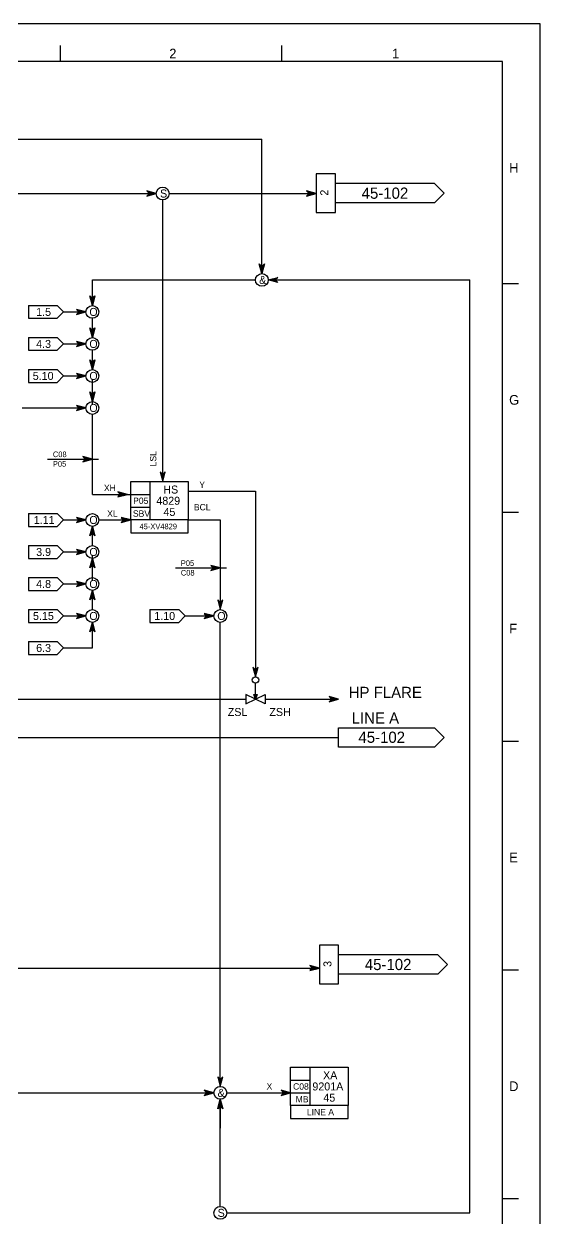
# Model space of a CAD drawing. Extents: x 0 to 841, y 0 to 594.
# Drawn here: x 679.6 to 841, y 220.9 to 594 of the extents above; entities that cross this region are included whole.
import ezdxf

# ---------------------------------------------------------------- set-up
doc = ezdxf.new("R2010")
doc.units = 0
for name, color, linetype in [('01-LIN-025-A', 7, 'Continuous'), ('08-LIN-050-A', 7, 'Continuous'), ('09-LIN-050-B', 7, 'Continuous'), ('12-LIN-100-A', 7, 'Continuous'), ('43-', 7, 'Continuous'), ('45-', 7, 'Continuous'), ('46-', 7, 'Continuous'), ('47-', 7, 'Continuous'), ('48-BOR-018', 7, 'Continuous'), ('49-LOG-UD', 7, 'Continuous'), ('50-REV-035-TRNG', 7, 'Continuous')]:
    doc.layers.add(name, color=color, linetype=linetype)

msp = doc.modelspace()

# ---------------------------------------------------------------- linework, layer by layer
at = {"layer": '01-LIN-025-A'}
for p, q in [((690.94, 587.26), (690.94, 582.23)), ((690.94, 587.26), (690.94, 582.23)), ((760.1, 587.26), (760.1, 582.23)), ((760.1, 587.26), (760.1, 582.23)), ((829.26, 582.23), (10.33, 582.23)), ((829.26, 582.23), (10.33, 582.23)), ((829.26, 112.01), (829.26, 582.23)), ((829.26, 112.01), (829.26, 582.23)), ((834.27, 512.76), (829.26, 512.76)), ((834.27, 512.76), (829.26, 512.76)), ((834.27, 441.28), (829.26, 441.28)), ((834.27, 441.28), (829.26, 441.28)), ((834.27, 369.8), (829.26, 369.8)), ((834.27, 369.8), (829.26, 369.8)), ((834.27, 298.32), (829.26, 298.32)), ((834.27, 298.32), (829.26, 298.32)), ((834.27, 226.84), (829.26, 226.84)), ((834.27, 226.84), (829.26, 226.84))]:
    msp.add_line(p, q, dxfattribs=at)
for points in [[(687, 458), (702.95, 458)], [(727, 424), (742.95, 424)]]:
    msp.add_lwpolyline(points, dxfattribs=at)
at = {"layer": '08-LIN-050-A'}
for p, q in [((630, 383), (749, 383)), ((755, 383), (778, 383)), ((657, 371), (778, 371))]:
    msp.add_line(p, q, dxfattribs=at)
at = {"layer": '09-LIN-050-B'}
msp.add_lwpolyline([(0, 0), (841, 0), (841, 594), (0, 594)], close=True, dxfattribs=at)
msp.add_lwpolyline([(0, 0), (841, 0), (841, 594), (0, 594)], close=True, dxfattribs=at)
at = {"layer": '12-LIN-100-A'}
for p, q in [((681, 506), (681, 502)), ((681, 506), (690, 506)), ((692, 504), (690, 506)), ((690, 502), (692, 504)), ((681, 502), (690, 502)), ((681, 496), (681, 492)), ((681, 496), (690, 496)), ((692, 494), (690, 496)), ((690, 492), (692, 494)), ((681, 492), (690, 492)), ((681, 486), (681, 482)), ((681, 486), (690, 486)), ((692, 484), (690, 486)), ((681, 482), (690, 482)), ((690, 482), (692, 484)), ((681, 441), (681, 437)), ((681, 441), (690, 441)), ((692, 439), (690, 441)), ((681, 437), (690, 437)), ((690, 437), (692, 439)), ((681, 431), (681, 427)), ((681, 431), (690, 431)), ((692, 429), (690, 431)), ((681, 427), (690, 427)), ((690, 427), (692, 429)), ((681, 421), (681, 417)), ((681, 421), (690, 421)), ((692, 419), (690, 421)), ((690, 417), (692, 419)), ((681, 417), (690, 417)), ((681, 411), (681, 407)), ((681, 411), (690, 411)), ((692, 409), (690, 411)), ((719, 411), (719, 407)), ((719, 411), (728, 411)), ((730, 409), (728, 411)), ((681, 407), (690, 407)), ((690, 407), (692, 409)), ((719, 407), (728, 407)), ((728, 407), (730, 409)), ((681, 401), (681, 397)), ((681, 401), (690, 401)), ((692, 399), (690, 401)), ((681, 397), (690, 397)), ((690, 397), (692, 399))]:
    msp.add_line(p, q, dxfattribs=at)
at = {"layer": '43-'}
for p, q in [((778, 374), (808, 374)), ((778, 368), (778, 374)), ((808, 374), (811, 371)), ((811, 371), (808, 368)), ((808, 368), (778, 368))]:
    msp.add_line(p, q, dxfattribs=at)
at = {"layer": '46-'}
for p, q in [((721, 541), (718, 541.8)), ((718, 541.8), (718.8, 541)), ((720.6, 541), (718.4, 541.6)), ((718.4, 541.6), (719, 541)), ((720.2, 541), (718.8, 541.4)), ((718.8, 541.4), (719.2, 541)), ((719.8, 541), (719.2, 541.2)), ((719.2, 541.2), (719.4, 541)), ((771, 541), (768, 541.8)), ((768, 541.8), (768.8, 541)), ((770.6, 541), (768.4, 541.6)), ((768.4, 541.6), (769, 541)), ((770.2, 541), (768.8, 541.4)), ((768.8, 541.4), (769.2, 541)), ((769.8, 541), (769.2, 541.2)), ((769.2, 541.2), (769.4, 541)), ((718.8, 541), (718, 540.2)), ((718, 540.2), (721, 541)), ((719, 541), (718.4, 540.4)), ((718.4, 540.4), (720.6, 541)), ((719.2, 541), (718.8, 540.6)), ((718.8, 540.6), (720.2, 541)), ((719.4, 541), (719.2, 540.8)), ((719.2, 540.8), (719.8, 541)), ((768.8, 541), (768, 540.2)), ((768, 540.2), (771, 541)), ((769, 541), (768.4, 540.4)), ((768.4, 540.4), (770.6, 541)), ((769.2, 541), (768.8, 540.6)), ((768.8, 540.6), (770.2, 541)), ((769.4, 541), (769.2, 540.8)), ((769.2, 540.8), (769.8, 541)), ((754, 516), (753.2, 519)), ((753.2, 519), (754, 518.2)), ((754, 518.2), (754.8, 519)), ((754.8, 519), (754, 516)), ((754, 516.4), (753.4, 518.6)), ((753.4, 518.6), (754, 518)), ((754, 516.8), (753.6, 518.2)), ((753.6, 518.2), (754, 517.8)), ((754, 517.2), (753.8, 517.8)), ((753.8, 517.8), (754, 517.6)), ((754, 518), (754.6, 518.6)), ((754.6, 518.6), (754, 516.4)), ((754, 517.8), (754.4, 518.2)), ((754.4, 518.2), (754, 516.8)), ((754, 517.6), (754.2, 517.8)), ((754.2, 517.8), (754, 517.2)), ((756, 514), (759, 514.8)), ((759, 513.2), (756, 514)), ((756.4, 514), (758.6, 514.6)), ((758.6, 513.4), (756.4, 514)), ((756.8, 514), (758.2, 514.4)), ((758.2, 513.6), (756.8, 514)), ((757.2, 514), (757.8, 514.2)), ((757.8, 513.8), (757.2, 514)), ((757.8, 514.2), (757.6, 514)), ((757.6, 514), (757.8, 513.8)), ((758.2, 514.4), (757.8, 514)), ((757.8, 514), (758.2, 513.6)), ((758.6, 514.6), (758, 514)), ((758, 514), (758.6, 513.4)), ((759, 514.8), (758.2, 514)), ((758.2, 514), (759, 513.2)), ((701, 506), (700.2, 509)), ((700.2, 509), (701, 508.2)), ((701, 506.4), (700.4, 508.6)), ((700.4, 508.6), (701, 508)), ((701, 506.8), (700.6, 508.2)), ((700.6, 508.2), (701, 507.8)), ((701, 507.2), (700.8, 507.8)), ((700.8, 507.8), (701, 507.6)), ((701, 508.2), (701.8, 509)), ((701.8, 509), (701, 506)), ((701, 508), (701.6, 508.6)), ((701.6, 508.6), (701, 506.4)), ((701, 507.8), (701.4, 508.2)), ((701.4, 508.2), (701, 506.8)), ((701, 507.6), (701.2, 507.8)), ((701.2, 507.8), (701, 507.2)), ((699, 504), (696, 504.8)), ((696, 504.8), (696.8, 504)), ((696.8, 504), (696, 503.2)), ((696, 503.2), (699, 504)), ((698.6, 504), (696.4, 504.6)), ((696.4, 504.6), (697, 504)), ((697, 504), (696.4, 503.4)), ((696.4, 503.4), (698.6, 504)), ((698.2, 504), (696.8, 504.4)), ((696.8, 504.4), (697.2, 504)), ((697.2, 504), (696.8, 503.6)), ((696.8, 503.6), (698.2, 504)), ((697.8, 504), (697.2, 504.2)), ((697.2, 504.2), (697.4, 504)), ((697.4, 504), (697.2, 503.8)), ((697.2, 503.8), (697.8, 504)), ((701, 496), (700.2, 499)), ((700.2, 499), (701, 498.2)), ((701, 496.4), (700.4, 498.6)), ((700.4, 498.6), (701, 498)), ((701, 496.8), (700.6, 498.2)), ((700.6, 498.2), (701, 497.8)), ((701, 497.2), (700.8, 497.8)), ((700.8, 497.8), (701, 497.6)), ((701, 498.2), (701.8, 499)), ((701.8, 499), (701, 496)), ((701, 498), (701.6, 498.6)), ((701.6, 498.6), (701, 496.4)), ((701, 497.8), (701.4, 498.2)), ((701.4, 498.2), (701, 496.8)), ((701, 497.6), (701.2, 497.8)), ((701.2, 497.8), (701, 497.2)), ((699, 494), (696, 494.8)), ((696, 494.8), (696.8, 494)), ((696.8, 494), (696, 493.2)), ((696, 493.2), (699, 494)), ((698.6, 494), (696.4, 494.6)), ((696.4, 494.6), (697, 494)), ((697, 494), (696.4, 493.4)), ((696.4, 493.4), (698.6, 494)), ((698.2, 494), (696.8, 494.4)), ((696.8, 494.4), (697.2, 494)), ((697.2, 494), (696.8, 493.6)), ((696.8, 493.6), (698.2, 494)), ((697.8, 494), (697.2, 494.2)), ((697.2, 494.2), (697.4, 494)), ((697.4, 494), (697.2, 493.8)), ((697.2, 493.8), (697.8, 494)), ((701, 486), (700.2, 489)), ((700.2, 489), (701, 488.2)), ((701, 488.2), (701.8, 489)), ((701.8, 489), (701, 486)), ((701, 486.4), (700.4, 488.6)), ((700.4, 488.6), (701, 488)), ((701, 486.8), (700.6, 488.2)), ((700.6, 488.2), (701, 487.8)), ((701, 487.2), (700.8, 487.8)), ((700.8, 487.8), (701, 487.6)), ((701, 488), (701.6, 488.6)), ((701.6, 488.6), (701, 486.4)), ((701, 487.8), (701.4, 488.2)), ((701.4, 488.2), (701, 486.8)), ((701, 487.6), (701.2, 487.8)), ((701.2, 487.8), (701, 487.2)), ((699, 484), (696, 484.8)), ((696, 484.8), (696.8, 484)), ((696.8, 484), (696, 483.2)), ((696, 483.2), (699, 484)), ((698.6, 484), (696.4, 484.6)), ((696.4, 484.6), (697, 484)), ((697, 484), (696.4, 483.4)), ((696.4, 483.4), (698.6, 484)), ((698.2, 484), (696.8, 484.4)), ((696.8, 484.4), (697.2, 484)), ((697.2, 484), (696.8, 483.6)), ((696.8, 483.6), (698.2, 484)), ((697.8, 484), (697.2, 484.2)), ((697.2, 484.2), (697.4, 484)), ((697.4, 484), (697.2, 483.8)), ((697.2, 483.8), (697.8, 484)), ((701, 476), (700.2, 479)), ((700.2, 479), (701, 478.2)), ((701, 476.4), (700.4, 478.6)), ((700.4, 478.6), (701, 478)), ((701, 476.8), (700.6, 478.2)), ((700.6, 478.2), (701, 477.8)), ((701, 477.2), (700.8, 477.8)), ((700.8, 477.8), (701, 477.6)), ((701, 478.2), (701.8, 479)), ((701.8, 479), (701, 476)), ((701, 478), (701.6, 478.6)), ((701.6, 478.6), (701, 476.4)), ((701, 477.8), (701.4, 478.2)), ((701.4, 478.2), (701, 476.8)), ((701, 477.6), (701.2, 477.8)), ((701.2, 477.8), (701, 477.2)), ((699, 474), (696, 474.8)), ((696, 474.8), (696.8, 474)), ((696.8, 474), (696, 473.2)), ((696, 473.2), (699, 474)), ((698.6, 474), (696.4, 474.6)), ((696.4, 474.6), (697, 474)), ((697, 474), (696.4, 473.4)), ((696.4, 473.4), (698.6, 474)), ((698.2, 474), (696.8, 474.4)), ((696.8, 474.4), (697.2, 474)), ((697.2, 474), (696.8, 473.6)), ((696.8, 473.6), (698.2, 474)), ((697.8, 474), (697.2, 474.2)), ((697.2, 474.2), (697.4, 474)), ((697.4, 474), (697.2, 473.8)), ((697.2, 473.8), (697.8, 474)), ((701, 458), (698, 458.8)), ((698, 458.8), (698.8, 458)), ((698.8, 458), (698, 457.2)), ((698, 457.2), (701, 458)), ((700.6, 458), (698.4, 458.6)), ((698.4, 458.6), (699, 458)), ((699, 458), (698.4, 457.4)), ((698.4, 457.4), (700.6, 458)), ((700.2, 458), (698.8, 458.4)), ((698.8, 458.4), (699.2, 458)), ((699.2, 458), (698.8, 457.6)), ((698.8, 457.6), (700.2, 458)), ((699.8, 458), (699.2, 458.2)), ((699.2, 458.2), (699.4, 458)), ((699.4, 458), (699.2, 457.8)), ((699.2, 457.8), (699.8, 458)), ((723, 453.2), (722.2, 454)), ((722.2, 454), (723, 451)), ((723, 453), (722.4, 453.6)), ((722.4, 453.6), (723, 451.4)), ((723, 452.8), (722.6, 453.2)), ((722.6, 453.2), (723, 451.8)), ((723, 452.6), (722.8, 452.8)), ((722.8, 452.8), (723, 452.2)), ((723, 451), (723.8, 454)), ((723.8, 454), (723, 453.2)), ((723, 451.4), (723.6, 453.6)), ((723.6, 453.6), (723, 453)), ((723, 451.8), (723.4, 453.2)), ((723.4, 453.2), (723, 452.8)), ((723, 452.2), (723.2, 452.8)), ((723.2, 452.8), (723, 452.6)), ((712, 447), (709, 447.8)), ((709, 447.8), (709.8, 447)), ((709.8, 447), (709, 446.2)), ((709, 446.2), (712, 447)), ((711.6, 447), (709.4, 447.6)), ((709.4, 447.6), (710, 447)), ((710, 447), (709.4, 446.4)), ((709.4, 446.4), (711.6, 447)), ((711.2, 447), (709.8, 447.4)), ((709.8, 447.4), (710.2, 447)), ((710.2, 447), (709.8, 446.6)), ((709.8, 446.6), (711.2, 447)), ((710.8, 447), (710.2, 447.2)), ((710.2, 447.2), (710.4, 447)), ((710.4, 447), (710.2, 446.8)), ((710.2, 446.8), (710.8, 447)), ((699, 439), (696, 439.8)), ((696, 439.8), (696.8, 439)), ((696.8, 439), (696, 438.2)), ((696, 438.2), (699, 439)), ((698.6, 439), (696.4, 439.6)), ((696.4, 439.6), (697, 439)), ((697, 439), (696.4, 438.4)), ((696.4, 438.4), (698.6, 439)), ((698.2, 439), (696.8, 439.4)), ((696.8, 439.4), (697.2, 439)), ((697.2, 439), (696.8, 438.6)), ((696.8, 438.6), (698.2, 439)), ((697.8, 439), (697.2, 439.2)), ((697.2, 439.2), (697.4, 439)), ((697.4, 439), (697.2, 438.8)), ((697.2, 438.8), (697.8, 439)), ((700.2, 434), (701, 437)), ((700.4, 434.4), (701, 436.6)), ((701, 437), (701.8, 434)), ((701, 436.6), (701.6, 434.4)), ((713, 439), (710, 439.8)), ((710, 439.8), (710.8, 439)), ((710.8, 439), (710, 438.2)), ((710, 438.2), (713, 439)), ((712.6, 439), (710.4, 439.6)), ((710.4, 439.6), (711, 439)), ((711, 439), (710.4, 438.4)), ((710.4, 438.4), (712.6, 439)), ((712.2, 439), (710.8, 439.4)), ((710.8, 439.4), (711.2, 439)), ((711.2, 439), (710.8, 438.6)), ((710.8, 438.6), (712.2, 439)), ((711.8, 439), (711.2, 439.2)), ((711.2, 439.2), (711.4, 439)), ((711.4, 439), (711.2, 438.8)), ((711.2, 438.8), (711.8, 439)), ((701, 434.8), (700.2, 434)), ((701, 435), (700.4, 434.4)), ((700.6, 434.8), (701, 436.2)), ((701, 435.2), (700.6, 434.8)), ((700.8, 435.2), (701, 435.8)), ((701, 435.4), (700.8, 435.2)), ((701, 436.2), (701.4, 434.8)), ((701, 435.8), (701.2, 435.2)), ((701.2, 435.2), (701, 435.4)), ((701.4, 434.8), (701, 435.2)), ((701.6, 434.4), (701, 435)), ((701.8, 434), (701, 434.8)), ((699, 429), (696, 429.8)), ((696, 429.8), (696.8, 429)), ((698.6, 429), (696.4, 429.6)), ((696.4, 429.6), (697, 429)), ((698.2, 429), (696.8, 429.4)), ((696.8, 429.4), (697.2, 429)), ((697.8, 429), (697.2, 429.2)), ((697.2, 429.2), (697.4, 429)), ((696.8, 429), (696, 428.2)), ((696, 428.2), (699, 429)), ((697, 429), (696.4, 428.4)), ((696.4, 428.4), (698.6, 429)), ((697.2, 429), (696.8, 428.6)), ((696.8, 428.6), (698.2, 429)), ((697.4, 429), (697.2, 428.8)), ((697.2, 428.8), (697.8, 429)), ((700.2, 424), (701, 427)), ((700.4, 424.4), (701, 426.6)), ((700.6, 424.8), (701, 426.2)), ((700.8, 425.2), (701, 425.8)), ((701, 425.4), (700.8, 425.2)), ((701, 427), (701.8, 424)), ((701, 426.6), (701.6, 424.4)), ((701, 426.2), (701.4, 424.8)), ((701, 425.8), (701.2, 425.2)), ((701.2, 425.2), (701, 425.4)), ((701, 424.8), (700.2, 424)), ((701, 425), (700.4, 424.4)), ((701, 425.2), (700.6, 424.8)), ((701.4, 424.8), (701, 425.2)), ((701.6, 424.4), (701, 425)), ((701.8, 424), (701, 424.8)), ((741, 424), (738, 424.8)), ((738, 424.8), (738.8, 424)), ((738.8, 424), (738, 423.2)), ((738, 423.2), (741, 424)), ((740.6, 424), (738.4, 424.6)), ((738.4, 424.6), (739, 424)), ((739, 424), (738.4, 423.4)), ((738.4, 423.4), (740.6, 424)), ((740.2, 424), (738.8, 424.4)), ((738.8, 424.4), (739.2, 424)), ((739.2, 424), (738.8, 423.6)), ((738.8, 423.6), (740.2, 424)), ((739.8, 424), (739.2, 424.2)), ((739.2, 424.2), (739.4, 424)), ((739.4, 424), (739.2, 423.8)), ((739.2, 423.8), (739.8, 424)), ((699, 419), (696, 419.8)), ((696, 419.8), (696.8, 419)), ((696.8, 419), (696, 418.2)), ((696, 418.2), (699, 419)), ((698.6, 419), (696.4, 419.6)), ((696.4, 419.6), (697, 419)), ((697, 419), (696.4, 418.4)), ((696.4, 418.4), (698.6, 419)), ((698.2, 419), (696.8, 419.4)), ((696.8, 419.4), (697.2, 419)), ((697.2, 419), (696.8, 418.6)), ((696.8, 418.6), (698.2, 419)), ((697.8, 419), (697.2, 419.2)), ((697.2, 419.2), (697.4, 419)), ((697.4, 419), (697.2, 418.8)), ((697.2, 418.8), (697.8, 419)), ((700.2, 414), (701, 417)), ((701, 414.8), (700.2, 414)), ((700.4, 414.4), (701, 416.6)), ((701, 415), (700.4, 414.4)), ((700.6, 414.8), (701, 416.2)), ((701, 415.2), (700.6, 414.8)), ((700.8, 415.2), (701, 415.8)), ((701, 415.4), (700.8, 415.2)), ((701, 417), (701.8, 414)), ((701, 416.6), (701.6, 414.4)), ((701, 416.2), (701.4, 414.8)), ((701, 415.8), (701.2, 415.2)), ((701.2, 415.2), (701, 415.4)), ((701.4, 414.8), (701, 415.2)), ((701.6, 414.4), (701, 415)), ((701.8, 414), (701, 414.8)), ((741, 413.2), (740.2, 414)), ((740.2, 414), (741, 411)), ((741, 413), (740.4, 413.6)), ((740.4, 413.6), (741, 411.4)), ((741, 412.8), (740.6, 413.2)), ((740.6, 413.2), (741, 411.8)), ((741, 412.6), (740.8, 412.8)), ((740.8, 412.8), (741, 412.2)), ((741, 411), (741.8, 414)), ((741.8, 414), (741, 413.2)), ((741, 411.4), (741.6, 413.6)), ((741.6, 413.6), (741, 413)), ((741, 411.8), (741.4, 413.2)), ((741.4, 413.2), (741, 412.8)), ((741, 412.2), (741.2, 412.8)), ((741.2, 412.8), (741, 412.6)), ((699, 409), (696, 409.8)), ((696, 409.8), (696.8, 409)), ((696.8, 409), (696, 408.2)), ((696, 408.2), (699, 409)), ((698.6, 409), (696.4, 409.6)), ((696.4, 409.6), (697, 409)), ((697, 409), (696.4, 408.4)), ((696.4, 408.4), (698.6, 409)), ((698.2, 409), (696.8, 409.4)), ((696.8, 409.4), (697.2, 409)), ((697.2, 409), (696.8, 408.6)), ((696.8, 408.6), (698.2, 409)), ((697.8, 409), (697.2, 409.2)), ((697.2, 409.2), (697.4, 409)), ((697.4, 409), (697.2, 408.8)), ((697.2, 408.8), (697.8, 409)), ((700.2, 404), (701, 407)), ((701, 407), (701.8, 404)), ((739, 409), (736, 409.8)), ((736, 409.8), (736.8, 409)), ((736.8, 409), (736, 408.2)), ((736, 408.2), (739, 409)), ((738.6, 409), (736.4, 409.6)), ((736.4, 409.6), (737, 409)), ((737, 409), (736.4, 408.4)), ((736.4, 408.4), (738.6, 409)), ((738.2, 409), (736.8, 409.4)), ((736.8, 409.4), (737.2, 409)), ((737.2, 409), (736.8, 408.6)), ((736.8, 408.6), (738.2, 409)), ((737.8, 409), (737.2, 409.2)), ((737.2, 409.2), (737.4, 409)), ((737.4, 409), (737.2, 408.8)), ((737.2, 408.8), (737.8, 409)), ((701, 404.8), (700.2, 404)), ((700.4, 404.4), (701, 406.6)), ((701, 405), (700.4, 404.4)), ((700.6, 404.8), (701, 406.2)), ((701, 405.2), (700.6, 404.8)), ((700.8, 405.2), (701, 405.8)), ((701, 405.4), (700.8, 405.2)), ((701, 406.6), (701.6, 404.4)), ((701, 406.2), (701.4, 404.8)), ((701, 405.8), (701.2, 405.2)), ((701.2, 405.2), (701, 405.4)), ((701.4, 404.8), (701, 405.2)), ((701.6, 404.4), (701, 405)), ((701.8, 404), (701, 404.8)), ((752, 392.2), (751.2, 393)), ((751.2, 393), (752, 390)), ((752, 392), (751.4, 392.6)), ((751.4, 392.6), (752, 390.4)), ((752, 391.8), (751.6, 392.2)), ((751.6, 392.2), (752, 390.8)), ((752, 390), (752.8, 393)), ((752.8, 393), (752, 392.2)), ((752, 390.4), (752.6, 392.6)), ((752.6, 392.6), (752, 392)), ((752, 390.8), (752.4, 392.2)), ((752.4, 392.2), (752, 391.8)), ((752, 391.6), (751.8, 391.8)), ((751.8, 391.8), (752, 391.2)), ((752, 391.2), (752.2, 391.8)), ((752.2, 391.8), (752, 391.6)), ((778, 383), (775, 383.8)), ((775, 383.8), (775.8, 383)), ((775.8, 383), (775, 382.2)), ((775, 382.2), (778, 383)), ((777.6, 383), (775.4, 383.6)), ((775.4, 383.6), (776, 383)), ((776, 383), (775.4, 382.4)), ((775.4, 382.4), (777.6, 383)), ((777.2, 383), (775.8, 383.4)), ((775.8, 383.4), (776.2, 383)), ((776.2, 383), (775.8, 382.6)), ((775.8, 382.6), (777.2, 383)), ((776.8, 383), (776.2, 383.2)), ((776.2, 383.2), (776.4, 383)), ((776.4, 383), (776.2, 382.8)), ((776.2, 382.8), (776.8, 383)), ((772, 299), (769, 299.8)), ((769, 299.8), (769.8, 299)), ((769.8, 299), (769, 298.2)), ((769, 298.2), (772, 299)), ((771.6, 299), (769.4, 299.6)), ((769.4, 299.6), (770, 299)), ((770, 299), (769.4, 298.4)), ((769.4, 298.4), (771.6, 299)), ((771.2, 299), (769.8, 299.4)), ((769.8, 299.4), (770.2, 299)), ((770.2, 299), (769.8, 298.6)), ((769.8, 298.6), (771.2, 299)), ((770.8, 299), (770.2, 299.2)), ((770.2, 299.2), (770.4, 299)), ((770.4, 299), (770.2, 298.8)), ((770.2, 298.8), (770.8, 299)), ((741, 264.2), (740.2, 265)), ((740.2, 265), (741, 262)), ((741, 262), (741.8, 265)), ((741.8, 265), (741, 264.2)), ((741, 264), (740.4, 264.6)), ((740.4, 264.6), (741, 262.4)), ((741, 263.8), (740.6, 264.2)), ((740.6, 264.2), (741, 262.8)), ((741, 263.6), (740.8, 263.8)), ((740.8, 263.8), (741, 263.2)), ((741, 262.4), (741.6, 264.6)), ((741.6, 264.6), (741, 264)), ((741, 262.8), (741.4, 264.2)), ((741.4, 264.2), (741, 263.8)), ((741, 263.2), (741.2, 263.8)), ((741.2, 263.8), (741, 263.6)), ((739, 260), (736, 260.8)), ((736, 260.8), (736.8, 260)), ((736.8, 260), (736, 259.2)), ((736, 259.2), (739, 260)), ((738.6, 260), (736.4, 260.6)), ((736.4, 260.6), (737, 260)), ((737, 260), (736.4, 259.4)), ((736.4, 259.4), (738.6, 260)), ((738.2, 260), (736.8, 260.4)), ((736.8, 260.4), (737.2, 260)), ((737.2, 260), (736.8, 259.6)), ((736.8, 259.6), (738.2, 260)), ((737.8, 260), (737.2, 260.2)), ((737.2, 260.2), (737.4, 260)), ((737.4, 260), (737.2, 259.8)), ((737.2, 259.8), (737.8, 260)), ((740.2, 255), (741, 258)), ((740.4, 255.4), (741, 257.6)), ((741, 258), (741.8, 255)), ((741, 257.6), (741.6, 255.4)), ((763, 260), (760, 260.8)), ((760, 260.8), (760.8, 260)), ((760.8, 260), (760, 259.2)), ((760, 259.2), (763, 260)), ((762.6, 260), (760.4, 260.6)), ((760.4, 260.6), (761, 260)), ((761, 260), (760.4, 259.4)), ((760.4, 259.4), (762.6, 260)), ((762.2, 260), (760.8, 260.4)), ((760.8, 260.4), (761.2, 260)), ((761.2, 260), (760.8, 259.6)), ((760.8, 259.6), (762.2, 260)), ((761.8, 260), (761.2, 260.2)), ((761.2, 260.2), (761.4, 260)), ((761.4, 260), (761.2, 259.8)), ((761.2, 259.8), (761.8, 260)), ((741, 255.8), (740.2, 255)), ((741, 256), (740.4, 255.4)), ((740.6, 255.8), (741, 257.2)), ((741, 256.2), (740.6, 255.8)), ((740.8, 256.2), (741, 256.8)), ((741, 256.4), (740.8, 256.2)), ((741, 257.2), (741.4, 255.8)), ((741, 256.8), (741.2, 256.2)), ((741.2, 256.2), (741, 256.4)), ((741.4, 255.8), (741, 256.2)), ((741.6, 255.4), (741, 256)), ((741.8, 255), (741, 255.8))]:
    msp.add_line(p, q, dxfattribs=at)
for points in [[(158, 558), (754, 558)], [(754, 521), (754, 558)], [(444, 541), (721, 541)], [(723, 451), (723, 539)], [(725, 541), (771, 541)], [(754, 516), (754, 524)], [(701, 506), (701, 514)], [(701, 514), (752, 514)], [(757, 514), (819, 514)], [(819, 222.5), (819, 514)], [(692, 504), (699, 504)], [(701, 496), (701, 502)], [(692, 494), (699, 494)], [(701, 486), (701, 492)], [(692, 484), (699, 484)], [(701, 475), (701, 483)], [(679, 474), (699, 474)], [(701, 447), (701, 472)], [(731, 448), (752, 448), (752, 390)], [(701, 447), (713, 447)], [(692, 439), (699, 439)], [(701, 431), (701, 437)], [(703, 439), (713, 439)], [(731, 439), (741, 439)], [(741, 439), (741, 411)], [(692, 429), (699, 429)], [(701, 420), (701, 428)], [(692, 419), (699, 419)], [(701, 411), (701, 417)], [(692, 409), (699, 409)], [(701, 399), (701, 407)], [(730, 409), (739, 409)], [(741, 262), (741, 407)], [(692, 399), (701, 399)], [(323, 299), (772, 299)], [(642, 260), (739, 260)], [(741, 258), (741, 249)], [(741, 224.5), (741, 258)], [(743, 260), (763, 260)], [(743, 260), (763, 260)], [(743, 222.5), (819, 222.5)]]:
    msp.add_lwpolyline(points, dxfattribs=at)
at = {"layer": '47-'}
msp.add_line((752, 383), (752, 388), dxfattribs=at)
msp.add_lwpolyline([(752, 383), (755, 384.5), (755, 381.5), (749, 384.5), (749, 381.5), (752, 383)], dxfattribs=at)
msp.add_circle((752, 389), 1, dxfattribs=at)
at = {"layer": '48-BOR-018'}
for p, q in [((713, 451), (731, 451)), ((713, 439), (713, 451)), ((719, 451), (719, 439)), ((731, 451), (731, 439)), ((713, 447), (719, 447)), ((713, 443), (719, 443)), ((731, 439), (713, 439)), ((713, 439), (713, 435)), ((731, 435), (731, 439)), ((713, 435), (731, 435)), ((763, 268), (781, 268)), ((763, 256), (763, 268)), ((769, 268), (769, 256)), ((781, 268), (781, 256)), ((763, 264), (769, 264)), ((763, 260), (769, 260)), ((781, 256), (763, 256)), ((763, 256), (763, 252)), ((781, 252), (781, 256)), ((763, 252), (781, 252))]:
    msp.add_line(p, q, dxfattribs=at)
for centre in [(723, 541), (754, 514), (701, 504), (701, 494), (701, 484), (701, 474), (701, 439), (701, 429), (701, 419), (701, 409), (741, 409), (741, 260), (741, 222.5)]:
    msp.add_circle(centre, 2, dxfattribs=at)
at = {"layer": '49-LOG-UD'}
for p, q in [((771, 547.11), (771, 535.11)), ((777, 547.11), (771, 547.11)), ((777, 535.11), (777, 547.11)), ((808, 544.11), (777, 544.11)), ((808, 544.11), (811, 541.11)), ((811, 541.11), (808, 538.11)), ((808, 538.11), (777, 538.11)), ((771, 535.11), (777, 535.11)), ((772, 306.11), (772, 294.11)), ((778, 306.11), (772, 306.11)), ((778, 294.11), (778, 306.11)), ((809, 303.11), (778, 303.11)), ((809, 303.11), (812, 300.11)), ((812, 300.11), (809, 297.11)), ((809, 297.11), (778, 297.11)), ((772, 294.11), (778, 294.11))]:
    msp.add_line(p, q, dxfattribs=at)
at = {"layer": '50-REV-035-TRNG'}
for p, q in [((752, 383), (751.5, 384.5)), ((751.5, 384.5), (752.5, 384.5)), ((752.04, 383.24), (751.65, 384.42)), ((751.65, 384.42), (752.35, 384.42)), ((752.04, 383.47), (751.8, 384.34)), ((751.8, 384.34), (752.2, 384.34)), ((752.5, 384.5), (752, 383)), ((752.35, 384.42), (752.04, 383.47)), ((752.2, 384.34), (752.04, 383.71)), ((752.04, 383.71), (751.88, 384.26)), ((751.88, 384.26), (752.04, 384.26)), ((752.04, 384.26), (752.04, 383.94))]:
    msp.add_line(p, q, dxfattribs=at)

# ---------------------------------------------------------------- texts
at = {"layer": '01-LIN-025-A'}
for s, p in [('2', (725.04, 583.23)), ('2', (725.04, 583.23)), ('1', (794.71, 583.23)), ('1', (794.71, 583.23)), ('H', (831.31, 547.49)), ('H', (831.31, 547.49)), ('G', (831.31, 475.01)), ('G', (831.31, 475.01)), ('F', (831.31, 403.53)), ('F', (831.31, 403.53)), ('E', (831.31, 332.04)), ('E', (831.31, 332.04)), ('D', (831.31, 260.56)), ('D', (831.31, 260.56))]:
    msp.add_text(s, height=3.02, dxfattribs=at).set_placement(p)
at = {"layer": '12-LIN-100-A'}
for s, p in [('1.5', (683.43, 502.75)), ('4.3', (683.43, 492.75)), ('5.10', (682.36, 482.75)), ('1.11', (682.69, 437.75)), ('3.9', (683.43, 427.75)), ('4.8', (683.43, 417.75)), ('5.15', (682.44, 407.75)), ('1.10', (720.36, 407.75)), ('6.3', (683.43, 397.75))]:
    msp.add_text(s, height=2.5, dxfattribs=at).set_placement(p)
at = {"layer": '45-'}
for s, p in [('C08', (688.66, 458.63)), ('P05', (688.66, 455.63)), ('P05', (728.66, 424.63)), ('C08', (728.66, 421.63))]:
    msp.add_text(s, height=1.75, dxfattribs=at).set_placement(p)
at = {"layer": '49-LOG-UD'}
for s, p in [('45-102', (785.19, 539.36)), ('HP FLARE', (781.15, 383.36)), ('LINE A', (782.07, 375.36)), ('45-102', (784.19, 369.36)), ('45-102', (786.19, 298.36))]:
    msp.add_text(s, height=3.5, dxfattribs=at).set_placement(p)
at = {"layer": '50-REV-035-TRNG'}
for s, height, p in [('S', 2.5, (722.16, 539.75)), ('&', 2.5, (753.15, 512.75)), ('O', 2.5, (700.05, 502.75)), ('O', 2.5, (700.05, 492.75)), ('O', 2.5, (700.05, 482.75)), ('O', 2.5, (700.05, 472.75)), ('XH', 2, (704.62, 448)), ('HS', 2.5, (723.18, 447.25)), ('Y', 2, (734.43, 449)), ('P05', 2, (713.75, 444)), ('4829', 2.5, (721, 443.75)), ('XL', 2, (705.62, 440)), ('SBV', 2, (713.68, 440)), ('45', 2.5, (723.23, 440.25)), ('BCL', 2, (732.75, 442)), ('O', 2.5, (700.05, 437.75)), ('45-XV4829', 1.75, (715.74, 436.1)), ('O', 2.5, (700.05, 427.75)), ('O', 2.5, (700.05, 417.75)), ('O', 2.5, (700.05, 407.75)), ('O', 2.5, (740.05, 407.75)), ('ZSL', 2.5, (743.34, 377.75)), ('ZSH', 2.5, (756.34, 377.75)), ('XA', 2.5, (773.13, 264.25)), ('&', 2.5, (740.15, 258.75)), ('X', 2, (755.46, 261)), ('C08', 2, (763.75, 261)), ('9201A', 2.5, (769.79, 260.75)), ('MB', 2, (764.57, 257)), ('45', 2.5, (773.23, 257.25)), ('LINE A', 2, (768.08, 253)), ('S', 2.5, (740.16, 221.25))]:
    msp.add_text(s, height=height, dxfattribs=at).set_placement(p)
for s, height, p in [('2', 2.5, (774.75, 540.34)), ('LSL', 2, (721, 455.75)), ('3', 2.5, (775.75, 299.34))]:
    msp.add_text(s, height=height, rotation=90, dxfattribs=at).set_placement(p)

doc.saveas('drawing.dxf')
